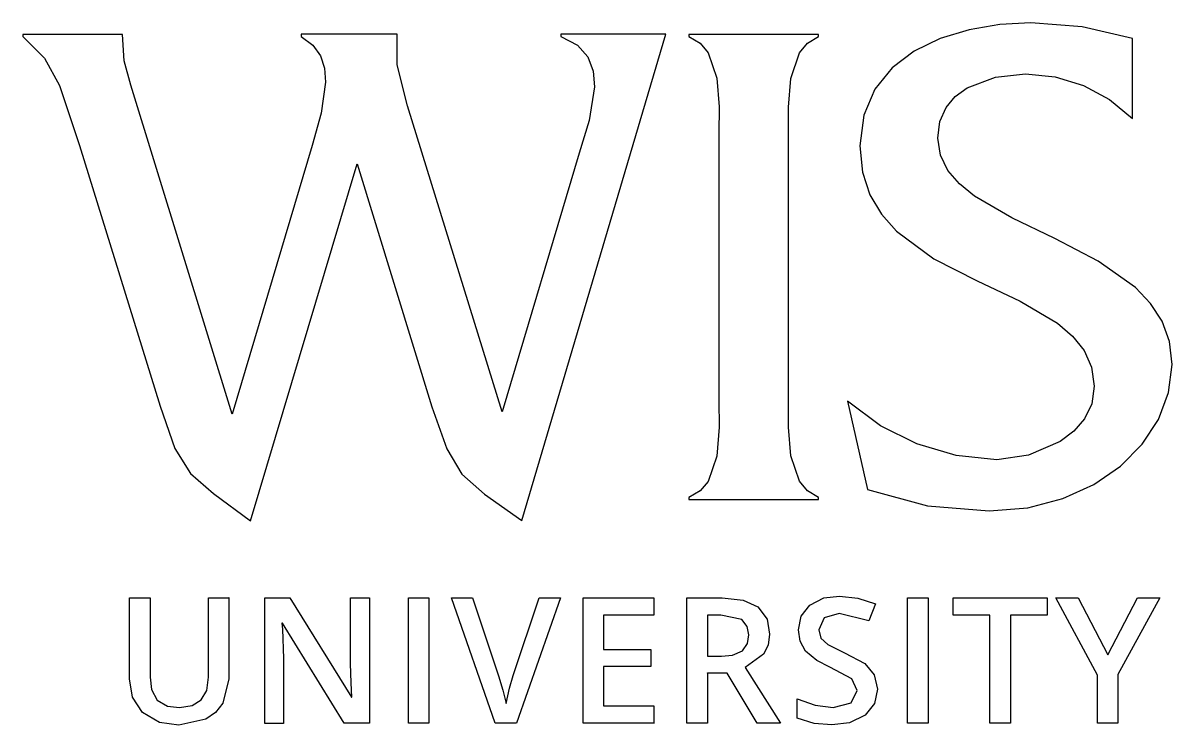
# Model space of a CAD drawing. Extents: x 0 to 159, y 0 to 105.
# Drawn here: x 0 to 52, y 0 to 31.7 of the extents above; entities that cross this region are included whole.
import ezdxf

# ---------------------------------------------------------------- set-up
doc = ezdxf.new("R2010")
doc.units = 0

msp = doc.modelspace()

# ---------------------------------------------------------------- linework, layer by layer
at = {"layer": 'Layer 1'}
for p, q in [((45.58769, 31.731391), (44.175702, 31.657489)), ((47.913031, 31.558652), (45.58769, 31.731391)), ((4.500554, 31.21807), (0, 31.2181)), ((0, 31.2181), (0, 31.1228)), ((4.570669, 30.027449), (4.500554, 31.21807)), ((16.92534, 31.22071), (12.5783, 31.2207)), ((12.5783, 31.2207), (12.5783, 31.1255)), ((16.926663, 29.833967), (16.92534, 31.22071)), ((22.56893, 9.23121), (29.07238, 31.22861)), ((29.07238, 31.22861), (24.3258, 31.2287)), ((24.3258, 31.2287), (24.3258, 31.1334)), ((35.9833, 31.2181), (30.1228, 31.2181)), ((30.1228, 31.2181), (30.1228, 31.1228)), ((35.98331, 31.12284), (35.9833, 31.2181)), ((42.792332, 31.428402), (41.486786, 31.033062)), ((44.175702, 31.657489), (42.792332, 31.428402)), ((50.1835, 31.0276), (47.913031, 31.558652)), ((0, 31.1228), (0.972798, 30.140616)), ((12.5783, 31.1255), (13.114377, 30.735848)), ((13.114377, 30.735848), (13.459269, 30.250069)), ((24.3258, 31.1334), (24.3258, 31.1255)), ((24.3258, 31.1255), (25.074808, 30.725933)), ((25.074808, 30.725933), (25.548421, 30.19363)), ((30.1228, 31.1255), (30.632235, 30.821488)), ((30.1228, 31.1228), (30.1228, 31.1255)), ((30.632235, 30.821488), (30.997493, 30.386074)), ((35.121597, 30.378949), (35.482876, 30.817526)), ((35.482876, 30.817526), (35.98331, 31.12284)), ((41.486786, 31.033062), (40.30827, 30.4604)), ((50.18342, 27.41603), (50.1835, 31.0276)), ((13.459269, 30.250069), (13.64082, 29.683918)), ((25.548421, 30.19363), (25.792219, 29.557829)), ((30.997493, 30.386074), (31.389488, 29.242332)), ((34.727203, 29.227766), (35.121597, 30.378949)), ((40.30827, 30.4604), (39.305991, 29.699347)), ((0.972798, 30.140616), (1.650667, 28.908899)), ((4.87097, 28.9162), (4.570669, 30.027449)), ((13.64082, 29.683918), (13.686875, 29.05315)), ((17.38836, 27.9928), (16.926663, 29.833967)), ((39.305991, 29.699347), (38.529156, 28.738833)), ((25.792219, 29.557829), (25.851781, 28.84777)), ((31.389488, 29.242332), (31.486803, 27.936865)), ((34.621535, 27.92081), (34.727203, 29.227766)), ((42.702331, 28.801788), (43.984734, 29.285064)), ((43.984734, 29.285064), (45.34155, 29.42951)), ((45.34155, 29.42951), (46.683511, 29.292355)), ((46.683511, 29.292355), (47.96145, 28.901226)), ((1.650667, 28.908899), (2.56116, 26.19891)), ((9.46413, 14.0493), (4.87097, 28.9162)), ((13.686875, 29.05315), (13.483869, 27.660781)), ((25.851781, 28.84777), (25.600509, 27.321827)), ((38.529156, 28.738833), (38.02697, 27.567791)), ((42.1681, 28.409678), (42.702331, 28.801788)), ((47.96145, 28.901226), (49.139906, 28.270869)), ((41.747351, 27.904769), (42.1681, 28.409678)), ((49.139906, 28.270869), (50.18342, 27.41603)), ((13.483869, 27.660781), (13.073, 26.199)), ((21.6746, 14.1472), (17.38836, 27.9928)), ((31.486803, 27.936865), (31.47746, 26.71226)), ((34.626, 26.7096), (34.621535, 27.92081)), ((38.02697, 27.567791), (37.84864, 26.175151)), ((41.471709, 27.277698), (41.747351, 27.904769)), ((25.600509, 27.321827), (25.159236, 25.84971)), ((41.3728, 26.5191), (41.471709, 27.277698)), ((31.47746, 26.71226), (31.4774, 14.6605)), ((34.62599, 14.66049), (34.626, 26.7096)), ((41.49195, 25.747588), (41.3728, 26.5191)), ((41.3728, 26.5191), (41.3728, 26.5191)), ((2.56116, 26.19891), (6.19918, 14.40111)), ((13.073, 26.199), (9.46413, 14.0493)), ((37.84864, 26.175151), (37.967734, 24.990767)), ((25.159236, 25.84971), (21.6746, 14.1472)), ((41.828664, 25.064922), (41.49195, 25.747588)), ((10.29757, 9.22057), (15.11033, 25.36017)), ((15.11033, 25.36017), (18.497, 14.38)), ((37.967734, 24.990767), (38.304302, 23.966362)), ((42.35184, 24.455832), (41.828664, 25.064922)), ((43.030376, 23.905048), (42.35184, 24.455832)), ((38.304302, 23.966362), (38.827278, 23.082081)), ((44.729114, 22.917314), (43.030376, 23.905048)), ((38.827278, 23.082081), (39.505593, 22.318066)), ((46.676056, 21.979558), (44.729114, 22.917314)), ((39.505593, 22.318066), (41.20397, 21.071421)), ((48.622383, 20.969618), (46.676056, 21.979558)), ((41.20397, 21.071421), (43.15089, 20.067582)), ((50.319272, 19.765331), (48.622383, 20.969618)), ((43.15089, 20.067582), (45.09781, 19.147709)), ((50.99642, 19.052131), (50.319272, 19.765331)), ((45.09781, 19.147709), (46.796187, 18.152957)), ((51.517901, 18.244534), (50.99642, 19.052131)), ((51.852613, 17.327269), (51.517901, 18.244534)), ((46.796187, 18.152957), (47.474502, 17.577864)), ((47.474502, 17.577864), (47.997478, 16.924486)), ((51.969451, 16.285065), (51.852613, 17.327269)), ((47.997478, 16.924486), (48.334046, 16.172966)), ((48.334046, 16.172966), (48.45314, 15.303451)), ((51.811802, 15.020145), (51.969451, 16.285065)), ((48.45314, 15.303451), (48.336016, 14.518002)), ((31.4774, 14.6605), (31.482278, 13.450527)), ((34.621525, 13.455359), (34.62599, 14.66049)), ((38.785898, 13.519516), (37.29567, 14.626121)), ((37.29567, 14.626121), (38.189961, 10.630921)), ((51.355163, 13.810509), (51.811802, 15.020145)), ((6.19918, 14.40111), (6.873784, 12.498509)), ((18.497, 14.38), (19.165237, 12.469338)), ((48.336016, 14.518002), (48.012237, 13.839895)), ((40.435026, 12.699086), (38.785898, 13.519516)), ((48.012237, 13.839895), (47.523198, 13.268324)), ((50.623998, 12.6911), (51.355163, 13.810509)), ((31.482278, 13.450527), (31.37752, 12.146299)), ((34.727194, 12.159193), (34.621525, 13.455359)), ((47.523198, 13.268324), (46.91029, 12.802482)), ((6.873784, 12.498509), (7.577657, 11.366341)), ((42.202516, 12.180716), (40.435026, 12.699086)), ((46.91029, 12.802482), (45.47844, 12.184764)), ((49.642771, 11.696861), (50.623998, 12.6911)), ((19.165237, 12.469338), (19.852325, 11.326381)), ((31.37752, 12.146299), (30.984037, 11.003799)), ((35.121588, 11.018303), (34.727194, 12.159193)), ((44.04783, 11.980291), (42.202516, 12.180716)), ((45.47844, 12.184764), (44.04783, 11.980291)), ((48.435946, 10.862737), (49.642771, 11.696861)), ((7.577657, 11.366341), (8.616889, 10.456423)), ((19.852325, 11.326381), (20.879733, 10.423036)), ((30.984037, 11.003799), (30.623059, 10.573191)), ((35.482867, 10.583059), (35.121588, 11.018303)), ((8.616889, 10.456423), (10.29757, 9.22057)), ((20.879733, 10.423036), (22.56893, 9.23121)), ((30.623059, 10.573191), (30.12274, 10.27901)), ((35.9833, 10.279), (35.482867, 10.583059)), ((38.189961, 10.630921), (40.904302, 9.898327)), ((47.027987, 10.22367), (48.435946, 10.862737)), ((30.12274, 10.27901), (30.1228, 10.1837)), ((30.1228, 10.1837), (35.9833, 10.1837)), ((35.9833, 10.1837), (35.9833, 10.279)), ((40.904302, 9.898327), (43.706521, 9.670485)), ((45.443357, 9.814605), (47.027987, 10.22367)), ((43.706521, 9.670485), (45.443357, 9.814605)), ((4.818055, 2.08221), (4.81806, 5.73346)), ((4.81806, 5.73346), (5.74939, 5.73346)), ((5.74939, 5.73346), (5.74939, 2.14836)), ((8.397867, 2.156295), (8.39786, 5.74404)), ((8.39786, 5.74404), (9.3239, 5.74404)), ((9.30538, 5.74404), (9.30538, 2.07692)), ((9.3239, 5.74404), (9.30538, 5.74404)), ((10.9458, 0.058153), (10.9458, 5.74404)), ((10.9458, 5.74404), (12.0703, 5.74404)), ((12.0703, 5.74404), (14.85107, 1.24613)), ((14.819337, 2.767482), (14.8193, 5.74404)), ((14.8193, 5.74404), (15.6686, 5.74404)), ((15.6686, 5.74404), (15.6686, 0.076674)), ((17.4334, 0.076674), (17.4334, 5.74404)), ((17.4334, 5.74404), (18.3594, 5.74404)), ((18.3594, 5.74404), (18.3594, 0.076674)), ((21.3518, 0.076674), (19.37536, 5.744044)), ((19.37536, 5.744044), (20.3279, 5.74404)), ((20.3279, 5.74404), (21.5132, 2.20921)), ((22.172011, 2.225085), (23.3521, 5.74404)), ((24.3125, 5.74404), (22.32813, 0.07667)), ((23.3521, 5.74404), (24.3125, 5.74404)), ((25.3312, 0.076674), (25.3312, 5.74404)), ((25.3312, 5.74404), (28.5353, 5.74404)), ((28.5353, 5.74404), (28.5353, 4.95029)), ((30.0302, 0.07932), (30.0302, 5.74404)), ((30.0302, 5.74404), (31.6177, 5.74404)), ((31.6177, 5.74404), (32.57152, 5.641514)), ((35.583797, 5.41331), (36.224357, 5.734669)), ((36.224357, 5.734669), (36.935817, 5.820768)), ((36.935817, 5.820768), (37.764305, 5.727685)), ((37.764305, 5.727685), (38.555067, 5.463581)), ((40.0102, 0.076674), (40.0102, 5.74404)), ((40.0102, 5.74404), (40.9363, 5.74404)), ((40.9363, 5.74404), (40.9363, 0.076674)), ((42.0687, 4.95029), (42.0687, 5.74404)), ((42.0687, 5.74404), (46.3285, 5.74404)), ((46.3285, 5.74404), (46.3285, 4.95029)), ((48.5933, 2.24361), (46.71476, 5.74404)), ((46.71476, 5.74404), (47.7228, 5.74404)), ((47.7228, 5.74404), (49.0643, 3.15907)), ((49.0643, 3.15907), (50.40574, 5.74405)), ((51.4138, 5.74404), (49.52468, 2.27536)), ((50.40574, 5.74405), (51.4138, 5.74404)), ((32.57152, 5.641514), (33.24224, 5.333936)), ((33.24224, 5.333936), (33.656839, 4.777464)), ((35.199088, 4.915081), (35.583797, 5.41331)), ((38.555067, 5.463581), (38.26138, 4.706874)), ((28.5353, 4.95029), (26.2572, 4.95029)), ((26.2572, 4.95029), (26.2572, 3.40777)), ((31.56735, 4.963528), (30.9562, 4.96352)), ((30.9562, 4.96352), (30.9562, 3.11144)), ((32.511911, 4.754507), (31.56735, 4.963528)), ((32.760698, 4.45088), (32.511911, 4.754507)), ((33.656839, 4.777464), (33.771406, 4.093046)), ((35.081089, 4.29677), (35.199088, 4.915081)), ((36.229386, 4.828583), (35.996553, 4.299417)), ((36.91201, 5.024374), (36.229386, 4.828583)), ((38.26138, 4.706874), (36.91201, 5.024374)), ((43.7329, 4.95029), (42.0687, 4.95029)), ((43.7329, 0.076674), (43.7329, 4.95029)), ((46.3285, 4.95029), (44.6616, 4.95029)), ((44.6616, 4.95029), (44.6616, 0.07932)), ((11.7448, 4.59046), (11.7131, 4.59046)), ((11.7131, 4.59046), (11.734267, 4.325877)), ((11.734267, 4.325877), (11.789829, 3.002957)), ((14.5309, 0.076674), (11.7448, 4.59046)), ((32.826765, 4.063945), (32.760698, 4.45088)), ((35.155878, 3.785055), (35.081089, 4.29677)), ((35.996553, 4.299417), (36.089157, 3.921063)), ((32.535724, 3.349571), (32.764413, 3.672874)), ((32.764413, 3.672874), (32.826765, 4.063945)), ((33.771406, 4.093046), (33.702614, 3.601915)), ((35.398589, 3.328396), (35.155878, 3.785055)), ((36.089157, 3.921063), (36.396073, 3.62473)), ((26.2572, 3.40777), (28.3924, 3.40777)), ((28.3924, 3.40777), (28.3924, 2.63255)), ((31.5991, 3.1088), (32.087801, 3.149869)), ((32.087801, 3.149869), (32.535724, 3.349571)), ((33.496238, 3.186851), (32.670736, 2.584926)), ((33.702614, 3.601915), (33.496238, 3.186851)), ((35.899609, 2.900781), (35.398589, 3.328396)), ((36.396073, 3.62473), (37.163364, 3.25696)), ((37.163364, 3.25696), (38.078821, 2.772773)), ((11.789829, 3.002957), (11.7898, 0.058153)), ((14.84315, 1.894358), (14.819337, 2.767482)), ((28.3924, 2.63255), (26.2572, 2.63255)), ((26.2572, 2.63255), (26.2572, 0.854548)), ((30.9562, 3.11144), (30.9562, 3.108791)), ((30.9562, 3.108791), (31.5991, 3.1088)), ((36.491319, 2.611376), (35.899609, 2.900781)), ((37.483505, 2.08221), (36.491319, 2.611376)), ((38.078821, 2.772773), (38.5048, 2.264774)), ((4.947561, 1.252865), (4.818055, 2.08221)), ((5.74939, 2.14836), (5.810543, 1.59915)), ((8.310223, 1.554369), (8.397867, 2.156295)), ((21.5132, 2.20921), (21.708991, 1.560982)), ((22.002678, 1.65094), (22.172011, 2.225085)), ((30.9562, 2.3415), (30.9562, 0.07932)), ((30.9562, 2.33886), (30.9562, 2.3415)), ((31.84259, 2.338854), (30.9562, 2.33886)), ((33.1999, 0.076674), (31.84259, 2.338854)), ((32.670736, 2.584926), (34.258236, 0.076676)), ((37.724276, 1.553044), (37.483505, 2.08221)), ((38.5048, 2.264774), (38.6423, 1.61655)), ((48.5933, 0.076674), (48.5933, 2.24361)), ((49.52468, 2.27536), (49.5246, 0.076674)), ((5.810543, 1.59915), (6.074827, 1.11384)), ((9.30538, 2.07692), (9.040797, 0.9789)), ((14.8749, 1.24613), (14.84315, 1.894358)), ((21.708991, 1.560982), (21.846574, 0.968316)), ((21.846574, 0.968316), (22.002678, 1.65094)), ((38.6423, 1.61655), (38.512086, 0.95752)), ((38.6423, 1.61655), (38.6423, 1.61655)), ((5.402783, 0.54763), (4.947561, 1.252865)), ((6.074827, 1.11384), (6.540765, 0.844788)), ((7.648763, 0.866454), (8.060522, 1.124422)), ((8.060522, 1.124422), (8.310223, 1.554369)), ((14.85107, 1.24613), (14.8749, 1.24613)), ((35.012223, 0.298929), (35.0123, 1.17469)), ((35.0123, 1.17469), (35.835153, 0.88894)), ((37.459693, 0.992128), (37.724276, 1.553044)), ((6.167904, 0.106637), (5.402783, 0.54763)), ((6.540765, 0.844788), (7.074947, 0.780465)), ((7.074947, 0.780465), (7.648763, 0.866454)), ((8.70664, 0.557643), (8.262923, 0.253943)), ((9.040797, 0.9789), (8.70664, 0.557643)), ((26.2572, 0.854548), (28.5353, 0.854548)), ((28.5353, 0.854548), (28.5353, 0.060799)), ((35.835153, 0.88894), (36.647423, 0.783107)), ((36.647423, 0.783107), (37.459693, 0.992128)), ((38.512086, 0.95752), (38.094613, 0.43122)), ((7.043193, -0.01064), (6.167904, 0.106637)), ((8.262923, 0.253943), (7.043193, -0.01064)), ((11.7898, 0.058153), (10.9458, 0.058153)), ((15.666, 0.076674), (14.5309, 0.076674)), ((15.6686, 0.076674), (15.666, 0.076674)), ((18.3594, 0.076674), (17.4334, 0.076674)), ((17.4334, 0.076674), (17.4334, 0.076674)), ((22.32813, 0.07667), (21.3518, 0.076674)), ((28.5379, 0.076674), (25.3312, 0.076674)), ((28.5353, 0.060799), (28.5379, 0.076674)), ((30.9562, 0.07932), (30.0302, 0.07932)), ((34.258236, 0.076676), (33.1999, 0.076674)), ((35.782478, 0.06056), (35.012223, 0.298929)), ((36.586493, -0.00005), (35.782478, 0.06056)), ((37.377083, 0.087843), (36.586493, -0.00005)), ((38.094613, 0.43122), (37.377083, 0.087843)), ((40.9363, 0.076674), (40.0102, 0.076674)), ((40.0102, 0.076674), (40.0102, 0.076674)), ((44.659, 0.076674), (43.7329, 0.076674)), ((44.6616, 0.07932), (44.659, 0.076674)), ((49.5246, 0.076674), (48.5933, 0.076674))]:
    msp.add_line(p, q, dxfattribs=at)

doc.saveas('drawing.dxf')
